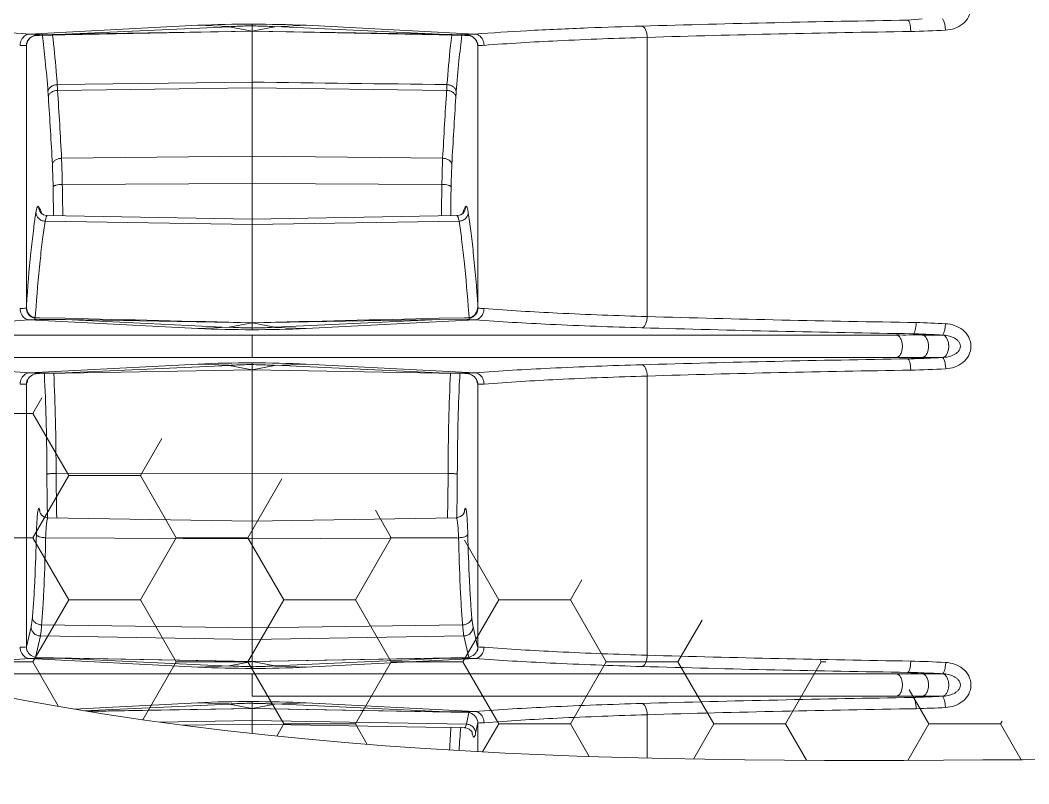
# Model space of a CAD drawing. Header units: millimetres. Extents: x 0 to 1040, y 0 to 735.
# Drawn here: x 499.9 to 553.5, y 531.6 to 572.2 of the extents above; entities that cross this region are included whole.
import ezdxf

# ---------------------------------------------------------------- set-up
doc = ezdxf.new("R2010")
doc.units = ezdxf.units.MM
doc.header["$LTSCALE"] = 0.1
doc.layers.get('0').update_dxf_attribs({"lineweight": 13})
doc.layers.add('标注', color=251, linetype='Continuous', lineweight=9)

msp = doc.modelspace()

# ---------------------------------------------------------------- hatches: boundary and pattern name
at = {"layer": '标注'}
h = msp.add_hatch(dxfattribs=at)
h.set_pattern_fill('HONEY', color=256, scale=1.2)
h.set_pattern_definition([(0, (-1537.8084, -3084.81), (5.715, 3.2995568), [3.81, -7.62]), (120, (-1537.8084, -3084.81), (-5.715, 3.2995568), [3.81, -7.62]), (60, (-1537.8084, -3084.81), (1e-08, 6.5991136), [-7.62, 3.81])])
edge = h.paths.add_edge_path()
edge.add_line((354.7, 601.38), (354.7, 490.38))
edge.add_line((354.7, 595.88), (430.786, 595.88))
edge.add_spline(control_points=[(430.786, 595.88), (433.944, 585.125), (444.324, 554.839), (521.101, 521.249), (607.369, 545.404), (655.197, 506.594), (668.198, 495.851)], knot_values=[6.298753, 6.298753, 6.298753, 6.298753, 38.874051, 100.765624, 231.297321, 280.254882, 280.254882, 280.254882, 280.254882], degree=3, periodic=0)
edge.add_line((354.7, 495.88), (668.163, 495.88))

# ---------------------------------------------------------------- linework, layer by layer
at = {"lineweight": 9}
for p, q in [((547.815, 572.281), (547.046, 572.211)), ((509.323, 571.938), (500.354, 571.474)), ((502.255, 571.465), (510.988, 571.862)), ((502.255, 571.46), (512.2, 571.63)), ((502.256, 571.428), (512.2, 571.63)), ((509.323, 571.938), (510.988, 571.875)), ((512.2, 571.63), (510.988, 571.862)), ((512.2, 571.909), (512.2, 572)), ((512.2, 555.856), (512.2, 571.905)), ((512.2, 571.63), (513.412, 571.862)), ((512.2, 571.63), (522.144, 571.46)), ((512.2, 571.63), (522.144, 571.428)), ((515.077, 571.938), (513.412, 571.862)), ((522.145, 571.465), (513.412, 571.875)), ((515.077, 571.938), (524.046, 571.474)), ((500.531, 571.465), (500.353, 571.474)), ((500.709, 571.457), (500.531, 571.465)), ((500.706, 571.396), (500.902, 571.4)), ((500.9, 571.448), (500.709, 571.457)), ((502.255, 571.465), (500.901, 571.448)), ((500.902, 571.4), (502.256, 571.428)), ((522.144, 571.46), (523.499, 571.456)), ((522.144, 571.428), (523.498, 571.4)), ((523.498, 571.4), (523.694, 571.396)), ((523.683, 571.457), (523.499, 571.448)), ((533.2, 556.46), (533.2, 571.3)), ((500.199, 570.859), (500.199, 556.902)), ((500.2, 570.785), (500.204, 570.856)), ((524.197, 570.856), (524.2, 570.785)), ((524.2, 556.902), (524.2, 570.859)), ((501.841, 568.787), (512.2, 568.92)), ((501.858, 568.482), (512.2, 568.617)), ((522.541, 568.482), (512.2, 568.616)), ((502.071, 564.87), (512.2, 564.982)), ((522.328, 564.87), (512.2, 564.982)), ((502.111, 563.485), (512.2, 563.533)), ((522.289, 563.485), (512.2, 563.533)), ((500.924, 562.035), (500.918, 562.046)), ((500.989, 561.955), (500.924, 562.035)), ((501.113, 561.869), (500.989, 561.955)), ((500.999, 561.954), (501.001, 561.95)), ((523.413, 561.957), (523.293, 561.872)), ((523.399, 561.95), (523.4, 561.954)), ((523.476, 562.036), (523.413, 561.957)), ((523.434, 561.972), (523.442, 561.989)), ((523.482, 562.046), (523.476, 562.036)), ((501.277, 561.824), (501.113, 561.869)), ((501.201, 561.529), (512.2, 561.351)), ((501.31, 561.823), (501.277, 561.824)), ((512.2, 561.632), (501.31, 561.823)), ((512.2, 561.632), (523.089, 561.823)), ((523.199, 561.529), (512.2, 561.351)), ((523.132, 561.825), (523.089, 561.823)), ((523.293, 561.872), (523.132, 561.825)), ((500.67, 556.406), (500.687, 556.646)), ((523.713, 556.645), (523.73, 556.406)), ((500.354, 556.287), (509.323, 555.822)), ((500.903, 556.4), (500.67, 556.406)), ((502.256, 556.3), (500.901, 556.304)), ((502.257, 556.368), (500.903, 556.4)), ((502.255, 556.296), (510.988, 555.886)), ((512.2, 556.13), (502.256, 556.3)), ((512.2, 556.13), (510.988, 555.899)), ((522.144, 556.3), (512.2, 556.13)), ((512.2, 556.13), (513.412, 555.899)), ((522.144, 556.296), (513.412, 555.899)), ((524.046, 556.287), (515.077, 555.822)), ((523.497, 556.4), (522.142, 556.368)), ((522.144, 556.296), (523.499, 556.313)), ((523.73, 556.406), (523.497, 556.4)), ((512.2, 555.479), (477.959, 555.479)), ((509.323, 555.822), (510.988, 555.899)), ((512.2, 555.76), (512.2, 555.852)), ((546.441, 555.479), (512.2, 555.479)), ((515.077, 555.822), (513.412, 555.886)), ((547.334, 555.545), (547.815, 555.48)), ((547.815, 555.479), (548.892, 555.479)), ((477.959, 554.281), (512.2, 554.281)), ((509.323, 553.938), (500.354, 553.474)), ((502.256, 553.465), (510.988, 553.862)), ((509.323, 553.938), (510.988, 553.875)), ((512.2, 553.63), (510.988, 553.862)), ((512.2, 554.281), (546.441, 554.281)), ((512.2, 553.909), (512.2, 554)), ((512.2, 553.905), (512.2, 537.856)), ((512.2, 553.63), (513.412, 553.862)), ((515.077, 553.938), (513.412, 553.862)), ((522.144, 553.465), (513.412, 553.875)), ((515.077, 553.938), (524.046, 553.474)), ((547.815, 554.281), (547.046, 554.211)), ((547.815, 554.281), (548.892, 554.281)), ((500.811, 553.431), (500.689, 553.429)), ((500.9, 553.448), (500.703, 553.457)), ((500.901, 553.432), (500.811, 553.431)), ((502.255, 553.465), (500.901, 553.448)), ((502.256, 553.456), (500.901, 553.432)), ((502.256, 553.46), (512.2, 553.63)), ((512.2, 553.63), (502.256, 553.456)), ((512.2, 553.63), (522.144, 553.46)), ((522.144, 553.456), (512.2, 553.63)), ((522.144, 553.46), (523.499, 553.456)), ((523.499, 553.432), (522.144, 553.456)), ((523.683, 553.457), (523.499, 553.448)), ((523.588, 553.431), (523.499, 553.432)), ((523.711, 553.429), (523.588, 553.431)), ((500.2, 538.85), (500.2, 552.93)), ((524.2, 552.93), (524.2, 538.85)), ((533.2, 553.3), (533.2, 538.461)), ((501.783, 548.119), (512.2, 548.132)), ((522.617, 548.119), (512.2, 548.132)), ((500.917, 546.063), (500.911, 546.079)), ((500.95, 545.995), (500.917, 546.063)), ((501.025, 545.903), (500.95, 545.995)), ((501.137, 545.823), (501.025, 545.903)), ((501.292, 545.774), (501.137, 545.823)), ((523.285, 545.835), (523.117, 545.775)), ((523.402, 545.931), (523.285, 545.835)), ((523.464, 546.022), (523.402, 545.931)), ((523.486, 546.072), (523.464, 546.022)), ((523.485, 546.063), (523.488, 546.078)), ((523.488, 546.078), (523.486, 546.072)), ((501.353, 545.769), (501.292, 545.774)), ((512.2, 545.579), (501.353, 545.769)), ((512.2, 545.579), (523.046, 545.769)), ((523.117, 545.775), (523.046, 545.769)), ((501.225, 544.706), (512.2, 544.641)), ((523.175, 544.706), (512.2, 544.641)), ((500.453, 539.965), (500.211, 538.899)), ((501.011, 540.071), (512.2, 539.914)), ((523.389, 540.071), (512.2, 539.914)), ((524.189, 538.899), (523.946, 539.965)), ((500.683, 538.339), (500.944, 539.484)), ((500.944, 539.484), (512.2, 539.295)), ((523.456, 539.484), (512.2, 539.295)), ((523.456, 539.484), (523.717, 538.339)), ((512.2, 538.13), (500.683, 538.339)), ((502.256, 538.3), (500.901, 538.304)), ((523.717, 538.339), (512.2, 538.13)), ((522.144, 538.296), (523.499, 538.313)), ((509.323, 537.822), (500.354, 538.287)), ((502.255, 538.296), (510.988, 537.886)), ((512.2, 538.13), (502.256, 538.3)), ((509.323, 537.822), (510.988, 537.899)), ((512.2, 538.13), (510.988, 537.899)), ((522.144, 538.3), (512.2, 538.13)), ((512.2, 538.13), (513.412, 537.899)), ((512.2, 537.852), (512.2, 537.76)), ((522.144, 538.296), (513.412, 537.899)), ((515.077, 537.822), (513.412, 537.886)), ((515.077, 537.822), (524.046, 538.287)), ((512.2, 537.479), (493.302, 537.479)), ((546.441, 537.479), (512.2, 537.479)), ((547.046, 537.55), (547.815, 537.48)), ((547.815, 537.479), (548.892, 537.479)), ((512.2, 536.281), (546.441, 536.281)), ((547.334, 536.215), (547.815, 536.281)), ((547.815, 536.281), (548.892, 536.281)), ((502.727, 535.597), (509.323, 535.938)), ((503.253, 535.51), (510.988, 535.862)), ((503.435, 535.48), (512.2, 535.63)), ((503.492, 535.471), (512.2, 535.63)), ((509.323, 535.938), (510.988, 535.875)), ((512.2, 535.63), (510.988, 535.862)), ((512.2, 536), (512.2, 535.909)), ((512.2, 535.905), (512.2, 534.298)), ((512.2, 535.63), (513.412, 535.862)), ((512.2, 535.63), (522.144, 535.46)), ((512.2, 535.63), (523.717, 535.42)), ((515.077, 535.938), (513.412, 535.862)), ((522.144, 535.465), (513.412, 535.875)), ((524.046, 535.474), (515.077, 535.938)), ((522.144, 535.46), (523.499, 535.456)), ((523.717, 535.42), (523.587, 534.796)), ((533.2, 535.3), (533.2, 532.993)), ((507.292, 534.904), (512.2, 534.985)), ((512.2, 534.806), (508.5, 534.742)), ((523.587, 534.796), (512.2, 534.985)), ((512.2, 534.806), (523.497, 534.609)), ((523.497, 534.609), (523.567, 534.603)), ((523.567, 534.603), (523.744, 534.535)), ((524.077, 534.318), (524.191, 534.861)), ((524.195, 534.882), (524.2, 534.907)), ((524.2, 534.907), (524.2, 533.335)), ((523.744, 534.535), (523.857, 534.434)), ((523.857, 534.434), (523.899, 534.367)), ((523.899, 534.367), (523.905, 534.353))]:
    msp.add_line(p, q, dxfattribs=at)
for centre, radius, start, end in [((563.385, -485.574), 1057.912, 90.884932, 91.650224), ((512.162, 506.542), 65.458, 89.96714, 92.4864), ((511.812, 486.659), 85.342, 87.80706, 89.7393), ((541.583, 274.76), 297.265, 91.67014, 92.2232), ((562.474, -427.047), 998.775, 90.876127, 91.679572), ((500.894, 570.787), 0.694, 160.1007, 170.7642), ((500.792, 570.843), 0.577, 137.8147, 140.9217), ((500.867, 570.713), 0.727, 115.7249, 124.5753), ((500.887, 570.672), 0.772, 110.9951, 115.7647), ((500.9, 570.638), 0.808, 104.2756, 110.9782), ((500.911, 570.591), 0.857, 90.6866, 104.2241), ((523.488, 570.595), 0.853, 75.6784, 89.281), ((529.436, 452.487), 119.109, 92.5934, 92.7683), ((523.498, 570.634), 0.812, 68.9729, 75.6388), ((523.509, 570.664), 0.781, 65.4167, 68.954), ((523.625, 570.86), 0.553, 43.6283, 48.321), ((523.58, 570.777), 0.646, 46.115, 50.1429), ((523.546, 570.802), 0.652, 20.7856, 30.5539), ((523.659, 570.841), 0.544, 25.3145, 33.1164), ((523.512, 570.789), 0.688, 11.5693, 20.7943), ((494.29, 450.533), 120.47, 87.18839, 87.34483), ((500.908, 570.785), 0.708, 170.7354, 174.2624), ((523.498, 570.786), 0.702, 9.7417, 11.592), ((523.493, 570.785), 0.707, 5.7234, 9.7392), ((523.722, 570.858), 0.478, 0.0593, 8.4155), ((530.106, 450.609), 120.395, 92.65512, 92.81174), ((476.328, 566.465), 25.096, 3.7895, 4.4292), ((251.172, 551.845), 251.237, 2.97169, 3.79687), ((794.054, 550.662), 272.097, 176.24499, 177.00691), ((549.131, 566.389), 26.158, 175.5837, 176.1974), ((247.977, 551.305), 253.95, 2.99062, 3.79738), ((790.166, 550.49), 267.717, 176.22336, 176.98864), ((237.349, 558.579), 264.315, 0.70383, 1.03444), ((214.863, 558.434), 287.292, 0.67291, 1.00743), ((800.705, 558.547), 278.46, 178.98386, 179.32898), ((789.379, 558.544), 266.644, 178.96699, 179.29472), ((498.282, 561.197), 2.821, 15.5632, 15.8533), ((526.118, 561.197), 2.821, 164.1467, 164.4362), ((494.346, 676.083), 119.325, 272.65363, 272.81194), ((501.083, 557.053), 0.884, 179.9637, 189.7076), ((529.983, 674.6), 117.84, 267.18697, 267.34737), ((494.963, 675.235), 119.07, 272.59473, 272.85818), ((529.306, 672.488), 116.32, 267.13862, 267.40839), ((523.721, 556.775), 0.37, 271.3903, 283.7847), ((564.115, 1625.252), 1069.239, 268.343182, 269.109618), ((512.591, 641.231), 85.471, 267.80853, 269.73784), ((512.235, 621.33), 65.569, 269.96942, 272.48441), ((562.891, 1587.608), 1032.181, 268.33636, 269.136396), ((546.901, 1142.792), 587.312, 269.955102, 270.089163), ((512.162, 488.542), 65.458, 89.96714, 92.4864), ((511.812, 468.659), 85.342, 87.80706, 89.7393), ((563.385, -503.574), 1057.912, 90.884932, 91.650224), ((546.901, -32.813), 587.094, 89.910812, 90.044924), ((495.021, 435.703), 117.891, 87.23725, 87.40752), ((500.9, 552.638), 0.808, 104.2365, 110.9779), ((500.908, 552.607), 0.84, 99.3819, 104.25), ((500.911, 552.585), 0.863, 90.7091, 99.3726), ((433.132, 549.745), 68.121, 2.79689, 3.11967), ((592.695, 549.672), 69.55, 176.88379, 177.19618), ((523.488, 552.591), 0.857, 80.6001, 89.268), ((523.491, 552.607), 0.84, 75.6685, 80.5955), ((529.436, 434.485), 119.11, 92.5934, 92.76829), ((523.498, 552.634), 0.812, 68.9733, 75.6803), ((562.474, -445.047), 998.776, 90.876125, 91.679572), ((494.293, 432.587), 120.417, 87.18836, 87.34487), ((530.106, 432.601), 120.403, 92.65512, 92.81174), ((649.971, 548.71), 148.68, 180.24066, 181.13761), ((635.144, 548.702), 133.362, 180.25041, 181.26886), ((386.053, 548.745), 136.565, 358.74309, 359.73765), ((370.141, 548.761), 152.968, 358.87498, 359.7468), ((494.292, 659.19), 120.433, 272.65514, 272.81163), ((530.106, 659.16), 120.403, 267.18826, 267.34488), ((495.045, 655.523), 117.356, 272.59273, 272.86003), ((529.26, 653.524), 115.355, 267.13757, 267.40959), ((563.413, 1578.92), 1040.898, 268.336685, 269.107617), ((512.588, 623.101), 85.342, 267.80706, 269.7393), ((512.237, 603.219), 65.458, 269.96729, 272.48655), ((562.436, 1552.458), 1015.025, 268.333608, 269.131235), ((546.902, 1124.534), 587.054, 269.955072, 270.089193), ((564.119, -551.506), 1087.852, 90.884076, 91.643168), ((546.901, -51.058), 587.339, 89.91084, 90.044895), ((512.165, 470.431), 65.569, 89.96927, 92.48426), ((511.809, 450.529), 85.471, 87.80853, 89.73784), ((529.437, 416.528), 119.068, 92.59473, 92.85826), ((562.911, -479.36), 1015.095, 90.869942, 91.677258), ((530.052, 415.711), 119.291, 92.6536, 92.81205), ((526.856, 534.92), 3.019, 189.8479, 190.2545)]:
    msp.add_arc(centre, radius, start, end, dxfattribs=at)
for points, knots in [([(549.064, 574.078), (549.227, 574.07), (549.553, 574.008), (549.995, 573.769), (550.326, 573.381), (550.454, 572.877), (550.323, 572.375), (549.99, 571.988), (549.548, 571.751), (549.221, 571.689), (549.058, 571.682)], [0, 0, 0, 0, 0.12371, 0.248163, 0.373685, 0.500025, 0.626357, 0.751863, 0.876299, 1, 1, 1, 1]), ([(547.046, 572.211), (547.072, 572.206), (547.123, 572.138), (547.168, 572.009), (547.199, 571.822), (547.208, 571.684), (547.209, 571.612)], [0, 0, 0, 0, 0.124548, 0.349701, 0.663465, 1, 1, 1, 1]), ([(549.053, 571.682), (549.05, 571.755), (549.037, 571.894), (549.003, 572.083), (548.959, 572.209), (548.91, 572.278), (548.886, 572.281)], [0, 0, 0, 0, 0.342779, 0.660648, 0.883625, 1, 1, 1, 1]), ([(494.348, 571.801), (495.431, 571.759), (497.434, 571.668), (499.435, 571.543), (500.354, 571.474)], [0, 0, 0, 0, 0.540268, 1, 1, 1, 1]), ([(512.2, 571.909), (512.067, 571.908), (511.663, 571.903), (511.258, 571.884), (510.988, 571.862)], [0, 0, 0, 0, 0.328627, 1, 1, 1, 1]), ([(512.2, 571.905), (512.333, 571.903), (512.737, 571.898), (513.141, 571.881), (513.412, 571.862)], [0, 0, 0, 0, 0.3287, 1, 1, 1, 1]), ([(530.051, 571.801), (528.969, 571.759), (526.966, 571.668), (524.965, 571.543), (524.046, 571.474)], [0, 0, 0, 0, 0.540266, 1, 1, 1, 1]), ([(533.2, 571.3), (533.198, 571.372), (533.182, 571.513), (533.127, 571.703), (533.04, 571.841), (532.957, 571.895), (532.919, 571.899)], [0, 0, 0, 0, 0.310116, 0.605935, 0.837089, 1, 1, 1, 1]), ([(499.941, 571.169), (499.951, 571.191), (499.997, 571.273), (500.061, 571.346), (500.117, 571.387)], [0, 0, 0, 0, 0.260462, 1, 1, 1, 1]), ([(500.117, 571.387), (500.135, 571.4), (500.206, 571.445), (500.291, 571.471), (500.354, 571.474)], [0, 0, 0, 0, 0.260831, 1, 1, 1, 1]), ([(501.044, 571.427), (501.106, 570.972), (501.219, 569.965), (501.306, 568.956), (501.349, 568.403)], [0, 0, 0, 0, 0.452433, 1, 1, 1, 1]), ([(501.843, 568.787), (501.824, 569.031), (501.752, 569.911), (501.666, 570.79), (501.59, 571.423)], [0, 0, 0, 0, 0.277737, 1, 1, 1, 1]), ([(522.81, 571.423), (522.786, 571.229), (522.687, 570.352), (522.61, 569.472), (522.557, 568.787)], [0, 0, 0, 0, 0.22163, 1, 1, 1, 1]), ([(523.051, 568.403), (523.094, 568.956), (523.181, 569.965), (523.294, 570.972), (523.355, 571.427)], [0, 0, 0, 0, 0.547566, 1, 1, 1, 1]), ([(524.283, 571.387), (524.265, 571.4), (524.193, 571.445), (524.108, 571.471), (524.046, 571.474)], [0, 0, 0, 0, 0.260848, 1, 1, 1, 1]), ([(524.459, 571.169), (524.448, 571.191), (524.403, 571.273), (524.339, 571.346), (524.283, 571.387)], [0, 0, 0, 0, 0.260472, 1, 1, 1, 1]), ([(524.529, 570.874), (525.829, 570.976), (528.719, 571.144), (531.611, 571.252), (533.2, 571.3)], [0, 0, 0, 0, 0.450759, 1, 1, 1, 1]), ([(501.843, 568.787), (501.78, 568.784), (501.658, 568.762), (501.498, 568.679), (501.385, 568.556), (501.351, 568.453), (501.349, 568.403)], [0, 0, 0, 0, 0.276877, 0.540341, 0.780675, 1, 1, 1, 1]), ([(501.858, 568.482), (501.796, 568.479), (501.676, 568.458), (501.519, 568.381), (501.406, 568.267), (501.372, 568.17), (501.369, 568.124)], [0, 0, 0, 0, 0.283621, 0.550241, 0.788194, 1, 1, 1, 1]), ([(501.858, 568.482), (501.857, 568.508), (501.852, 568.61), (501.844, 568.711), (501.841, 568.787)], [0, 0, 0, 0, 0.257846, 1, 1, 1, 1]), ([(522.541, 568.482), (522.543, 568.508), (522.548, 568.61), (522.556, 568.711), (522.559, 568.787)], [0, 0, 0, 0, 0.257846, 1, 1, 1, 1]), ([(522.542, 568.482), (522.604, 568.479), (522.724, 568.457), (522.881, 568.38), (522.994, 568.267), (523.028, 568.17), (523.031, 568.124)], [0, 0, 0, 0, 0.283601, 0.55021, 0.788168, 1, 1, 1, 1]), ([(523.051, 568.403), (523.048, 568.453), (523.015, 568.556), (522.901, 568.679), (522.742, 568.762), (522.62, 568.784), (522.557, 568.787)], [0, 0, 0, 0, 0.219333, 0.459691, 0.723167, 1, 1, 1, 1]), ([(502.072, 564.87), (502.01, 564.867), (501.891, 564.849), (501.735, 564.782), (501.621, 564.684), (501.584, 564.595), (501.581, 564.554)], [0, 0, 0, 0, 0.295227, 0.567798, 0.801923, 1, 1, 1, 1]), ([(502.111, 563.485), (502.109, 563.609), (502.1, 564.071), (502.086, 564.533), (502.071, 564.87)], [0, 0, 0, 0, 0.268703, 1, 1, 1, 1]), ([(522.289, 563.485), (522.291, 563.609), (522.299, 564.071), (522.313, 564.533), (522.328, 564.87)], [0, 0, 0, 0, 0.268703, 1, 1, 1, 1]), ([(522.328, 564.87), (522.39, 564.867), (522.509, 564.849), (522.665, 564.782), (522.779, 564.684), (522.816, 564.595), (522.819, 564.554)], [0, 0, 0, 0, 0.295225, 0.567774, 0.801888, 1, 1, 1, 1]), ([(501.581, 564.554), (501.585, 564.462), (501.604, 564.061), (501.615, 563.66), (501.621, 563.351)], [0, 0, 0, 0, 0.228645, 1, 1, 1, 1]), ([(522.779, 563.351), (522.781, 563.458), (522.789, 563.86), (522.804, 564.261), (522.819, 564.554)], [0, 0, 0, 0, 0.26869, 1, 1, 1, 1]), ([(502.111, 563.485), (502.05, 563.484), (501.937, 563.476), (501.804, 563.453), (501.717, 563.425), (501.669, 563.403), (501.636, 563.38), (501.623, 563.36), (501.621, 563.351)], [0, 0, 0, 0, 0.346899, 0.648431, 0.770684, 0.869876, 0.945096, 1, 1, 1, 1]), ([(522.779, 563.351), (522.777, 563.36), (522.763, 563.38), (522.73, 563.403), (522.683, 563.425), (522.596, 563.453), (522.462, 563.476), (522.349, 563.484), (522.289, 563.485)], [0, 0, 0, 0, 0.054884, 0.130105, 0.229315, 0.351592, 0.653153, 1, 1, 1, 1]), ([(500.71, 561.992), (500.659, 561.669), (500.561, 560.961), (500.376, 559.316), (500.267, 557.992), (500.2, 557.053)], [0, 0, 0, 0, 0.197674, 0.431338, 1, 1, 1, 1]), ([(500.71, 561.992), (500.72, 562.051), (500.734, 562.133), (500.76, 562.229), (500.777, 562.276), (500.794, 562.307), (500.812, 562.323), (500.826, 562.322), (500.84, 562.314), (500.848, 562.303), (500.853, 562.295)], [0, 0, 0, 0, 0.450419, 0.615538, 0.740326, 0.826461, 0.880647, 0.903231, 0.928694, 1, 1, 1, 1]), ([(501.201, 561.529), (501.137, 561.531), (501.011, 561.558), (500.851, 561.661), (500.741, 561.812), (500.712, 561.933), (500.71, 561.992)], [0, 0, 0, 0, 0.257576, 0.511757, 0.75914, 1, 1, 1, 1]), ([(500.853, 562.295), (500.866, 562.28), (500.893, 562.241), (500.946, 562.133), (500.976, 562.038), (500.996, 561.968)], [0, 0, 0, 0, 0.170656, 0.392311, 1, 1, 1, 1]), ([(523.689, 561.992), (523.688, 561.933), (523.659, 561.812), (523.549, 561.661), (523.388, 561.558), (523.262, 561.531), (523.199, 561.529)], [0, 0, 0, 0, 0.24086, 0.488243, 0.742424, 1, 1, 1, 1]), ([(523.404, 561.968), (523.424, 562.038), (523.454, 562.133), (523.507, 562.241), (523.533, 562.28), (523.547, 562.295)], [0, 0, 0, 0, 0.607689, 0.829344, 1, 1, 1, 1]), ([(523.547, 562.295), (523.552, 562.303), (523.56, 562.314), (523.574, 562.322), (523.588, 562.323), (523.606, 562.307), (523.622, 562.276), (523.64, 562.229), (523.665, 562.133), (523.68, 562.051), (523.689, 561.992)], [0, 0, 0, 0, 0.071307, 0.096771, 0.119355, 0.17354, 0.259673, 0.384461, 0.54958, 1, 1, 1, 1]), ([(524.2, 557.053), (524.133, 557.992), (524.024, 559.316), (523.839, 560.961), (523.741, 561.669), (523.689, 561.992)], [0, 0, 0, 0, 0.568662, 0.802326, 1, 1, 1, 1]), ([(500.687, 556.646), (500.755, 557.574), (500.864, 558.884), (501.05, 560.51), (501.149, 561.209), (501.201, 561.529)], [0, 0, 0, 0, 0.56882, 0.802507, 1, 1, 1, 1]), ([(501.201, 561.529), (501.208, 561.571), (501.224, 561.646), (501.246, 561.73), (501.267, 561.779), (501.282, 561.806), (501.299, 561.823), (501.31, 561.823)], [0, 0, 0, 0, 0.405571, 0.703928, 0.813114, 0.896774, 1, 1, 1, 1]), ([(523.089, 561.823), (523.101, 561.823), (523.118, 561.806), (523.133, 561.779), (523.153, 561.73), (523.176, 561.646), (523.191, 561.571), (523.199, 561.529)], [0, 0, 0, 0, 0.10324, 0.186906, 0.296094, 0.594447, 1, 1, 1, 1]), ([(523.199, 561.529), (523.251, 561.209), (523.35, 560.51), (523.536, 558.884), (523.645, 557.574), (523.713, 556.645)], [0, 0, 0, 0, 0.19749, 0.431177, 1, 1, 1, 1]), ([(499.939, 556.591), (499.949, 556.569), (499.994, 556.487), (500.058, 556.415), (500.113, 556.374)], [0, 0, 0, 0, 0.260368, 1, 1, 1, 1]), ([(500.199, 556.902), (500.199, 556.842), (500.222, 556.722), (500.344, 556.515), (500.5, 556.41), (500.61, 556.368)], [0, 0, 0, 0, 0.250917, 0.502026, 1, 1, 1, 1]), ([(500.67, 556.406), (500.609, 556.407), (500.488, 556.442), (500.348, 556.566), (500.256, 556.726), (500.222, 556.844), (500.212, 556.904)], [0, 0, 0, 0, 0.248988, 0.498837, 0.749288, 1, 1, 1, 1]), ([(523.781, 556.365), (523.86, 556.395), (524.011, 556.479), (524.119, 556.616), (524.154, 556.693)], [0, 0, 0, 0, 0.500413, 1, 1, 1, 1]), ([(524.099, 556.652), (524.067, 556.597), (523.987, 556.495), (523.871, 556.431), (523.809, 556.416)], [0, 0, 0, 0, 0.500948, 1, 1, 1, 1]), ([(524.2, 557.053), (524.2, 556.949), (524.176, 556.808), (524.116, 556.682), (524.099, 556.652)], [0, 0, 0, 0, 0.749069, 1, 1, 1, 1]), ([(524.461, 556.592), (524.451, 556.57), (524.406, 556.487), (524.342, 556.415), (524.286, 556.374)], [0, 0, 0, 0, 0.260348, 1, 1, 1, 1]), ([(533.2, 556.461), (531.611, 556.508), (528.719, 556.617), (525.83, 556.785), (524.53, 556.886)], [0, 0, 0, 0, 0.549224, 1, 1, 1, 1]), ([(500.354, 556.287), (499.023, 556.186), (496.064, 556.017), (493.103, 555.909), (491.476, 555.862)], [0, 0, 0, 0, 0.450471, 1, 1, 1, 1]), ([(500.113, 556.374), (500.131, 556.36), (500.204, 556.314), (500.29, 556.289), (500.354, 556.287)], [0, 0, 0, 0, 0.258602, 1, 1, 1, 1]), ([(524.286, 556.374), (524.269, 556.361), (524.196, 556.315), (524.11, 556.289), (524.046, 556.287)], [0, 0, 0, 0, 0.25859, 1, 1, 1, 1]), ([(524.046, 556.287), (525.377, 556.186), (528.335, 556.017), (531.296, 555.909), (532.924, 555.862)], [0, 0, 0, 0, 0.45047, 1, 1, 1, 1]), ([(533.2, 556.461), (533.198, 556.389), (533.182, 556.248), (533.127, 556.058), (533.041, 555.92), (532.957, 555.866), (532.919, 555.862)], [0, 0, 0, 0, 0.309413, 0.605075, 0.836629, 1, 1, 1, 1]), ([(547.499, 556.142), (547.497, 556.004), (547.478, 555.813), (547.414, 555.615), (547.362, 555.549), (547.335, 555.544)], [0, 0, 0, 0, 0.651232, 0.872392, 1, 1, 1, 1]), ([(549.053, 556.078), (549.05, 556.006), (549.037, 555.866), (549.003, 555.678), (548.96, 555.552), (548.911, 555.483), (548.886, 555.479)], [0, 0, 0, 0, 0.342227, 0.659805, 0.883092, 1, 1, 1, 1]), ([(549.064, 556.078), (549.226, 556.071), (549.553, 556.007), (549.994, 555.77), (550.325, 555.382), (550.454, 554.88), (550.325, 554.378), (549.994, 553.991), (549.553, 553.752), (549.227, 553.691), (549.064, 553.682)], [0, 0, 0, 0, 0.12371, 0.24815, 0.373665, 0.500002, 0.626338, 0.751852, 0.8763, 1, 1, 1, 1]), ([(512.2, 555.856), (512.067, 555.857), (511.663, 555.863), (511.259, 555.88), (510.988, 555.899)], [0, 0, 0, 0, 0.328693, 1, 1, 1, 1]), ([(512.2, 554.281), (512.198, 554.299), (512.202, 554.362), (512.199, 554.487), (512.2, 554.668), (512.2, 554.879), (512.2, 555.091), (512.199, 555.273), (512.202, 555.398), (512.197, 555.461), (512.2, 555.479)], [0, 0, 0, 0, 0.045625, 0.155634, 0.314273, 0.499168, 0.684378, 0.843548, 0.954042, 1, 1, 1, 1]), ([(512.2, 555.852), (512.333, 555.853), (512.737, 555.857), (513.141, 555.876), (513.412, 555.899)], [0, 0, 0, 0, 0.328634, 1, 1, 1, 1]), ([(546.441, 555.479), (546.485, 555.475), (546.582, 555.429), (546.686, 555.286), (546.751, 555.094), (546.772, 554.88), (546.751, 554.666), (546.686, 554.475), (546.582, 554.332), (546.485, 554.285), (546.441, 554.281)], [0, 0, 0, 0, 0.089757, 0.208729, 0.352828, 0.5, 0.647172, 0.791271, 0.910243, 1, 1, 1, 1]), ([(547.334, 555.543), (547.463, 555.539), (547.983, 555.521), (548.502, 555.496), (548.892, 555.479)], [0, 0, 0, 0, 0.248044, 1, 1, 1, 1]), ([(547.815, 555.479), (547.86, 555.475), (547.961, 555.43), (548.069, 555.287), (548.136, 555.095), (548.159, 554.88), (548.136, 554.666), (548.069, 554.474), (547.961, 554.331), (547.86, 554.285), (547.815, 554.281)], [0, 0, 0, 0, 0.091598, 0.211061, 0.354283, 0.5, 0.645717, 0.788939, 0.908402, 1, 1, 1, 1]), ([(548.892, 555.479), (548.995, 555.476), (549.199, 555.45), (549.445, 555.369), (549.622, 555.266), (549.741, 555.165), (549.829, 555.035), (549.879, 554.83), (549.778, 554.626), (549.623, 554.495), (549.445, 554.391), (549.199, 554.31), (548.995, 554.285), (548.892, 554.281)], [0, 0, 0, 0, 0.125145, 0.250104, 0.312645, 0.375344, 0.438167, 0.501004, 0.6247, 0.687339, 0.749857, 0.874787, 1, 1, 1, 1]), ([(548.892, 555.479), (548.937, 555.475), (549.035, 555.432), (549.143, 555.296), (549.213, 555.105), (549.24, 554.88), (549.213, 554.656), (549.143, 554.465), (549.035, 554.329), (548.937, 554.286), (548.892, 554.281)], [0, 0, 0, 0, 0.092303, 0.204241, 0.342387, 0.500221, 0.657796, 0.795813, 0.907683, 1, 1, 1, 1]), ([(491.481, 553.899), (493.108, 553.851), (496.067, 553.743), (499.024, 553.575), (500.354, 553.474)], [0, 0, 0, 0, 0.549529, 1, 1, 1, 1]), ([(512.2, 553.909), (512.067, 553.908), (511.663, 553.903), (511.258, 553.884), (510.988, 553.862)], [0, 0, 0, 0, 0.328627, 1, 1, 1, 1]), ([(512.2, 553.905), (512.333, 553.903), (512.737, 553.898), (513.141, 553.881), (513.412, 553.862)], [0, 0, 0, 0, 0.3287, 1, 1, 1, 1]), ([(532.919, 553.899), (531.292, 553.851), (528.333, 553.743), (525.376, 553.575), (524.046, 553.474)], [0, 0, 0, 0, 0.54953, 1, 1, 1, 1]), ([(533.2, 553.3), (533.198, 553.372), (533.182, 553.513), (533.127, 553.703), (533.04, 553.841), (532.957, 553.895), (532.919, 553.899)], [0, 0, 0, 0, 0.310116, 0.605935, 0.837089, 1, 1, 1, 1]), ([(548.892, 554.281), (548.738, 554.274), (548.123, 554.247), (547.507, 554.221), (547.046, 554.212)], [0, 0, 0, 0, 0.251222, 1, 1, 1, 1]), ([(547.046, 554.211), (547.072, 554.206), (547.123, 554.138), (547.168, 554.009), (547.199, 553.822), (547.208, 553.684), (547.209, 553.612)], [0, 0, 0, 0, 0.124548, 0.349701, 0.663465, 1, 1, 1, 1]), ([(548.898, 554.282), (548.908, 554.28), (548.931, 554.265), (548.973, 554.206), (549.018, 554.081), (549.052, 553.896), (549.066, 553.756), (549.07, 553.683)], [0, 0, 0, 0, 0.047761, 0.119112, 0.342015, 0.658765, 1, 1, 1, 1]), ([(499.941, 553.169), (499.951, 553.191), (499.997, 553.273), (500.061, 553.346), (500.117, 553.387)], [0, 0, 0, 0, 0.260462, 1, 1, 1, 1]), ([(500.117, 553.387), (500.135, 553.4), (500.206, 553.445), (500.291, 553.471), (500.354, 553.474)], [0, 0, 0, 0, 0.260831, 1, 1, 1, 1]), ([(500.199, 552.859), (500.199, 552.918), (500.222, 553.038), (500.344, 553.245), (500.5, 553.35), (500.611, 553.393)], [0, 0, 0, 0, 0.250839, 0.501903, 1, 1, 1, 1]), ([(501.783, 548.119), (501.779, 549.059), (501.756, 550.837), (501.698, 552.614), (501.658, 553.452)], [0, 0, 0, 0, 0.528245, 1, 1, 1, 1]), ([(522.617, 548.119), (522.621, 549.059), (522.644, 550.837), (522.702, 552.614), (522.741, 553.452)], [0, 0, 0, 0, 0.528246, 1, 1, 1, 1]), ([(524.2, 552.859), (524.2, 552.976), (524.106, 553.215), (523.899, 553.35), (523.789, 553.392)], [0, 0, 0, 0, 0.498412, 1, 1, 1, 1]), ([(524.283, 553.387), (524.265, 553.4), (524.193, 553.445), (524.108, 553.471), (524.046, 553.474)], [0, 0, 0, 0, 0.260848, 1, 1, 1, 1]), ([(524.459, 553.169), (524.448, 553.191), (524.403, 553.273), (524.339, 553.346), (524.283, 553.387)], [0, 0, 0, 0, 0.260472, 1, 1, 1, 1]), ([(500.267, 553.09), (500.264, 553.068), (500.257, 553.03), (500.245, 552.98), (500.234, 552.946), (500.224, 552.929), (500.218, 552.925)], [0, 0, 0, 0, 0.382734, 0.676452, 0.880179, 1, 1, 1, 1]), ([(501.172, 553.069), (501.21, 552.285), (501.266, 550.624), (501.289, 548.962), (501.293, 548.085)], [0, 0, 0, 0, 0.47267, 1, 1, 1, 1]), ([(523.107, 548.085), (523.111, 548.963), (523.133, 550.626), (523.19, 552.289), (523.228, 553.074)], [0, 0, 0, 0, 0.527383, 1, 1, 1, 1]), ([(524.181, 552.926), (524.175, 552.93), (524.166, 552.947), (524.154, 552.981), (524.143, 553.031), (524.136, 553.07), (524.132, 553.092)], [0, 0, 0, 0, 0.122716, 0.327867, 0.620641, 1, 1, 1, 1]), ([(524.529, 552.874), (525.829, 552.976), (528.719, 553.144), (531.611, 553.252), (533.2, 553.3)], [0, 0, 0, 0, 0.450759, 1, 1, 1, 1]), ([(501.783, 548.119), (501.724, 548.119), (501.637, 548.118), (501.524, 548.113), (501.449, 548.109), (501.387, 548.104), (501.34, 548.099), (501.311, 548.093), (501.296, 548.089), (501.293, 548.085)], [0, 0, 0, 0, 0.359044, 0.532003, 0.687065, 0.814846, 0.910349, 0.971046, 1, 1, 1, 1]), ([(522.617, 548.119), (522.675, 548.119), (522.762, 548.118), (522.874, 548.113), (522.949, 548.109), (523.011, 548.104), (523.058, 548.099), (523.088, 548.093), (523.104, 548.089), (523.107, 548.085)], [0, 0, 0, 0, 0.354338, 0.526549, 0.682006, 0.811101, 0.908262, 0.970346, 1, 1, 1, 1]), ([(500.735, 544.877), (500.74, 545.114), (500.752, 545.443), (500.779, 545.843), (500.796, 546.006), (500.806, 546.076)], [0, 0, 0, 0, 0.591643, 0.823301, 1, 1, 1, 1]), ([(500.806, 546.076), (500.81, 546.104), (500.816, 546.143), (500.826, 546.192), (500.833, 546.219), (500.84, 546.241), (500.847, 546.256), (500.854, 546.266), (500.868, 546.272), (500.879, 546.256), (500.886, 546.238), (500.894, 546.216), (500.901, 546.187), (500.911, 546.138), (500.917, 546.098), (500.921, 546.069)], [0, 0, 0, 0, 0.204215, 0.285726, 0.35334, 0.407054, 0.447158, 0.474785, 0.493617, 0.541169, 0.583201, 0.638867, 0.708405, 0.791842, 1, 1, 1, 1]), ([(523.479, 546.07), (523.483, 546.098), (523.489, 546.138), (523.499, 546.188), (523.506, 546.216), (523.513, 546.238), (523.521, 546.256), (523.532, 546.272), (523.546, 546.266), (523.552, 546.256), (523.56, 546.24), (523.567, 546.219), (523.574, 546.191), (523.584, 546.143), (523.59, 546.103), (523.594, 546.075)], [0, 0, 0, 0, 0.207715, 0.290926, 0.360235, 0.41567, 0.457478, 0.504686, 0.523598, 0.551414, 0.591744, 0.645695, 0.713551, 0.795304, 1, 1, 1, 1]), ([(523.594, 546.075), (523.604, 546.005), (523.62, 545.842), (523.648, 545.443), (523.66, 545.113), (523.665, 544.877)], [0, 0, 0, 0, 0.176887, 0.408576, 1, 1, 1, 1]), ([(501.353, 545.769), (501.344, 545.769), (501.331, 545.75), (501.321, 545.725), (501.306, 545.675), (501.291, 545.593), (501.273, 545.468), (501.258, 545.313), (501.238, 545.056), (501.229, 544.85), (501.225, 544.706)], [0, 0, 0, 0, 0.025733, 0.04916, 0.08052, 0.167045, 0.284223, 0.429596, 0.600011, 1, 1, 1, 1]), ([(523.046, 545.769), (523.056, 545.769), (523.068, 545.75), (523.079, 545.725), (523.093, 545.675), (523.109, 545.593), (523.126, 545.468), (523.142, 545.313), (523.161, 545.056), (523.17, 544.85), (523.175, 544.706)], [0, 0, 0, 0, 0.025767, 0.049203, 0.080567, 0.167094, 0.28427, 0.429636, 0.60004, 1, 1, 1, 1]), ([(500.735, 544.877), (500.715, 544.061), (500.677, 542.894), (500.596, 541.427), (500.547, 540.775), (500.521, 540.475)], [0, 0, 0, 0, 0.555735, 0.794456, 1, 1, 1, 1]), ([(500.735, 544.877), (500.739, 544.852), (500.773, 544.816), (500.829, 544.783), (500.917, 544.748), (501.05, 544.718), (501.164, 544.708), (501.225, 544.706)], [0, 0, 0, 0, 0.142698, 0.244239, 0.36637, 0.662429, 1, 1, 1, 1]), ([(523.175, 544.706), (523.236, 544.708), (523.35, 544.718), (523.483, 544.748), (523.57, 544.783), (523.627, 544.816), (523.661, 544.852), (523.665, 544.877)], [0, 0, 0, 0, 0.33757, 0.633629, 0.755761, 0.857302, 1, 1, 1, 1]), ([(523.879, 540.475), (523.852, 540.775), (523.804, 541.427), (523.723, 542.894), (523.684, 544.061), (523.665, 544.877)], [0, 0, 0, 0, 0.205546, 0.444271, 1, 1, 1, 1]), ([(501.011, 540.071), (501.038, 540.388), (501.086, 541.074), (501.167, 542.618), (501.205, 543.847), (501.225, 544.706)], [0, 0, 0, 0, 0.20555, 0.444261, 1, 1, 1, 1]), ([(523.175, 544.706), (523.194, 543.847), (523.232, 542.618), (523.314, 541.074), (523.362, 540.388), (523.389, 540.071)], [0, 0, 0, 0, 0.555738, 0.79445, 1, 1, 1, 1]), ([(500.521, 540.475), (500.512, 540.374), (500.494, 540.204), (500.469, 540.034), (500.453, 539.965)], [0, 0, 0, 0, 0.589056, 1, 1, 1, 1]), ([(500.521, 540.475), (500.523, 540.423), (500.555, 540.316), (500.667, 540.186), (500.826, 540.098), (500.949, 540.074), (501.011, 540.071)], [0, 0, 0, 0, 0.224865, 0.467023, 0.728048, 1, 1, 1, 1]), ([(523.389, 540.071), (523.451, 540.074), (523.574, 540.098), (523.732, 540.186), (523.845, 540.316), (523.876, 540.423), (523.879, 540.475)], [0, 0, 0, 0, 0.271949, 0.53298, 0.77515, 1, 1, 1, 1]), ([(523.946, 539.965), (523.931, 540.034), (523.905, 540.204), (523.888, 540.374), (523.879, 540.475)], [0, 0, 0, 0, 0.41095, 1, 1, 1, 1]), ([(500.453, 539.965), (500.454, 539.904), (500.482, 539.779), (500.592, 539.622), (500.753, 539.514), (500.88, 539.486), (500.944, 539.484)], [0, 0, 0, 0, 0.245253, 0.494105, 0.746375, 1, 1, 1, 1]), ([(501.011, 540.071), (501.002, 539.956), (500.985, 539.759), (500.959, 539.564), (500.944, 539.484)], [0, 0, 0, 0, 0.589468, 1, 1, 1, 1]), ([(523.389, 540.071), (523.398, 539.956), (523.415, 539.759), (523.44, 539.564), (523.456, 539.484)], [0, 0, 0, 0, 0.589468, 1, 1, 1, 1]), ([(523.946, 539.965), (523.945, 539.904), (523.918, 539.779), (523.808, 539.622), (523.647, 539.514), (523.52, 539.486), (523.456, 539.484)], [0, 0, 0, 0, 0.245254, 0.494106, 0.746375, 1, 1, 1, 1]), ([(500.199, 538.902), (500.199, 538.842), (500.222, 538.722), (500.344, 538.515), (500.5, 538.41), (500.611, 538.368)], [0, 0, 0, 0, 0.250924, 0.502047, 1, 1, 1, 1]), ([(524.2, 538.902), (524.2, 538.842), (524.178, 538.722), (524.056, 538.515), (523.899, 538.41), (523.789, 538.368)], [0, 0, 0, 0, 0.250839, 0.501902, 1, 1, 1, 1]), ([(533.2, 538.461), (531.611, 538.508), (528.719, 538.617), (525.829, 538.785), (524.529, 538.886)], [0, 0, 0, 0, 0.549241, 1, 1, 1, 1]), ([(499.941, 538.592), (499.951, 538.57), (499.997, 538.487), (500.061, 538.415), (500.117, 538.374)], [0, 0, 0, 0, 0.260472, 1, 1, 1, 1]), ([(500.117, 538.374), (500.135, 538.361), (500.206, 538.315), (500.291, 538.289), (500.354, 538.287)], [0, 0, 0, 0, 0.260848, 1, 1, 1, 1]), ([(524.283, 538.374), (524.265, 538.361), (524.194, 538.315), (524.109, 538.289), (524.046, 538.287)], [0, 0, 0, 0, 0.260831, 1, 1, 1, 1]), ([(524.459, 538.592), (524.448, 538.57), (524.403, 538.487), (524.339, 538.415), (524.283, 538.374)], [0, 0, 0, 0, 0.260462, 1, 1, 1, 1]), ([(533.2, 538.461), (533.198, 538.389), (533.182, 538.248), (533.127, 538.058), (533.041, 537.92), (532.957, 537.866), (532.919, 537.862)], [0, 0, 0, 0, 0.309414, 0.605075, 0.836628, 1, 1, 1, 1]), ([(491.691, 537.868), (493.248, 537.914), (496.137, 538.021), (499.024, 538.186), (500.354, 538.287)], [0.0236626, 0.0236626, 0.0236626, 0.0236626, 0.5495303, 1, 1, 1, 1]), ([(512.2, 537.856), (512.067, 537.857), (511.663, 537.863), (511.259, 537.88), (510.988, 537.899)], [0, 0, 0, 0, 0.3287, 1, 1, 1, 1]), ([(512.2, 537.852), (512.333, 537.853), (512.737, 537.857), (513.141, 537.876), (513.412, 537.899)], [0, 0, 0, 0, 0.328627, 1, 1, 1, 1]), ([(532.919, 537.862), (531.292, 537.909), (528.333, 538.018), (525.376, 538.186), (524.046, 538.287)], [0, 0, 0, 0, 0.549529, 1, 1, 1, 1]), ([(547.209, 538.148), (547.208, 538.077), (547.199, 537.939), (547.168, 537.752), (547.123, 537.623), (547.072, 537.554), (547.046, 537.549)], [0, 0, 0, 0, 0.336535, 0.650299, 0.875452, 1, 1, 1, 1]), ([(549.07, 538.078), (549.066, 538.005), (549.052, 537.865), (549.018, 537.68), (548.973, 537.555), (548.931, 537.495), (548.908, 537.48), (548.898, 537.479)], [0, 0, 0, 0, 0.341231, 0.657981, 0.880885, 0.952237, 1, 1, 1, 1]), ([(549.064, 535.682), (549.226, 535.69), (549.553, 535.753), (549.994, 535.99), (550.325, 536.378), (550.454, 536.88), (550.325, 537.382), (549.994, 537.77), (549.553, 538.008), (549.227, 538.069), (549.064, 538.078)], [0, 0, 0, 0, 0.123714, 0.248157, 0.373674, 0.500008, 0.626346, 0.751856, 0.876302, 1, 1, 1, 1]), ([(512.2, 536.281), (512.198, 536.299), (512.202, 536.362), (512.199, 536.487), (512.2, 536.668), (512.2, 536.879), (512.2, 537.091), (512.2, 537.272), (512.199, 537.393), (512.2, 537.455), (512.199, 537.474), (512.2, 537.479)], [0, 0, 0, 0, 0.045603, 0.155562, 0.314119, 0.498943, 0.684169, 0.843431, 0.954, 0.985708, 1, 1, 1, 1]), ([(546.441, 536.281), (546.485, 536.285), (546.582, 536.332), (546.686, 536.475), (546.751, 536.666), (546.772, 536.88), (546.751, 537.094), (546.686, 537.286), (546.582, 537.429), (546.485, 537.475), (546.441, 537.479)], [0, 0, 0, 0, 0.089757, 0.20873, 0.352828, 0.5, 0.647172, 0.79127, 0.910243, 1, 1, 1, 1]), ([(548.898, 537.479), (548.743, 537.486), (548.126, 537.513), (547.508, 537.541), (547.046, 537.549)], [0, 0, 0, 0, 0.251749, 1, 1, 1, 1]), ([(547.815, 536.281), (547.86, 536.285), (547.961, 536.331), (548.069, 536.474), (548.136, 536.666), (548.159, 536.88), (548.136, 537.095), (548.069, 537.287), (547.961, 537.43), (547.86, 537.475), (547.815, 537.479)], [0, 0, 0, 0, 0.091598, 0.211061, 0.354283, 0.5, 0.645717, 0.788939, 0.908402, 1, 1, 1, 1]), ([(548.886, 536.281), (548.988, 536.284), (549.193, 536.309), (549.439, 536.389), (549.617, 536.491), (549.736, 536.591), (549.826, 536.719), (549.866, 536.874), (549.831, 537.029), (549.745, 537.16), (549.628, 537.262), (549.451, 537.366), (549.206, 537.449), (549.001, 537.475), (548.899, 537.479)], [0, 0, 0, 0, 0.124899, 0.249615, 0.312026, 0.374658, 0.437273, 0.500167, 0.562669, 0.62555, 0.688021, 0.750401, 0.875059, 1, 1, 1, 1]), ([(548.892, 536.281), (548.937, 536.286), (549.035, 536.329), (549.143, 536.465), (549.213, 536.656), (549.24, 536.88), (549.213, 537.105), (549.143, 537.296), (549.035, 537.432), (548.937, 537.475), (548.892, 537.479)], [0, 0, 0, 0, 0.092303, 0.20424, 0.342387, 0.500221, 0.657796, 0.795813, 0.907683, 1, 1, 1, 1]), ([(548.892, 536.281), (548.762, 536.276), (548.242, 536.253), (547.723, 536.229), (547.334, 536.218)], [0, 0, 0, 0, 0.251487, 1, 1, 1, 1]), ([(547.499, 535.618), (547.497, 535.757), (547.478, 535.948), (547.414, 536.147), (547.361, 536.213), (547.334, 536.218)], [0, 0, 0, 0, 0.651705, 0.872739, 1, 1, 1, 1]), ([(549.053, 535.682), (549.05, 535.755), (549.037, 535.894), (549.003, 536.083), (548.959, 536.209), (548.91, 536.278), (548.886, 536.281)], [0, 0, 0, 0, 0.342757, 0.660601, 0.883646, 1, 1, 1, 1]), ([(512.2, 535.909), (512.067, 535.908), (511.663, 535.903), (511.258, 535.884), (510.988, 535.862)], [0, 0, 0, 0, 0.328634, 1, 1, 1, 1]), ([(512.2, 535.905), (512.333, 535.903), (512.737, 535.898), (513.141, 535.881), (513.412, 535.862)], [0, 0, 0, 0, 0.328693, 1, 1, 1, 1]), ([(524.046, 535.474), (525.377, 535.575), (528.335, 535.743), (531.296, 535.851), (532.924, 535.899)], [0, 0, 0, 0, 0.450471, 1, 1, 1, 1]), ([(533.2, 535.3), (533.198, 535.373), (533.181, 535.514), (533.127, 535.704), (533.04, 535.842), (532.956, 535.895), (532.918, 535.899)], [0, 0, 0, 0, 0.310327, 0.606182, 0.837202, 1, 1, 1, 1]), ([(524.2, 534.859), (524.2, 534.976), (524.106, 535.215), (523.899, 535.35), (523.789, 535.392)], [0, 0, 0, 0, 0.498437, 1, 1, 1, 1]), ([(524.286, 535.387), (524.268, 535.4), (524.196, 535.446), (524.109, 535.471), (524.046, 535.474)], [0, 0, 0, 0, 0.258602, 1, 1, 1, 1]), ([(524.461, 535.169), (524.451, 535.191), (524.406, 535.273), (524.342, 535.346), (524.286, 535.387)], [0, 0, 0, 0, 0.260368, 1, 1, 1, 1]), ([(524.53, 534.874), (525.83, 534.976), (528.719, 535.144), (531.611, 535.252), (533.2, 535.3)], [0, 0, 0, 0, 0.450776, 1, 1, 1, 1]), ([(523.587, 534.796), (523.58, 534.768), (523.568, 534.721), (523.549, 534.667), (523.532, 534.637), (523.519, 534.619), (523.505, 534.609), (523.497, 534.609)], [0, 0, 0, 0, 0.393641, 0.685163, 0.794185, 0.88054, 1, 1, 1, 1]), ([(524.077, 534.318), (524.076, 534.377), (524.049, 534.502), (523.937, 534.661), (523.773, 534.767), (523.647, 534.793), (523.587, 534.796)], [0, 0, 0, 0, 0.237198, 0.495899, 0.757332, 1, 1, 1, 1]), ([(524.077, 534.318), (524.07, 534.286), (524.06, 534.241), (524.043, 534.187), (524.031, 534.157), (524.019, 534.134), (524.007, 534.118), (523.994, 534.109), (523.98, 534.109), (523.967, 534.119), (523.948, 534.144), (523.914, 534.231), (523.897, 534.316), (523.885, 534.382)], [0, 0, 0, 0, 0.184768, 0.257979, 0.318363, 0.366145, 0.402107, 0.428615, 0.451386, 0.478498, 0.515196, 0.624579, 1, 1, 1, 1])]:
    msp.add_open_spline(points, degree=3, knots=knots, dxfattribs=at)
for points in [[(547.202, 571.612), (547.821, 571.622), (548.439, 571.655), (549.058, 571.682)], [(499.871, 570.874), (499.874, 570.975), (499.897, 571.078), (499.941, 571.169)], [(500.199, 570.859), (500.199, 570.93), (500.216, 571.003), (500.246, 571.068)], [(500.241, 571.024), (500.265, 571.089), (500.3, 571.152), (500.344, 571.206)], [(500.246, 571.068), (500.269, 571.12), (500.302, 571.168), (500.34, 571.21)], [(500.34, 571.21), (500.374, 571.248), (500.413, 571.282), (500.455, 571.311)], [(500.364, 571.23), (500.391, 571.26), (500.422, 571.287), (500.455, 571.311)], [(500.455, 571.311), (500.485, 571.332), (500.519, 571.35), (500.554, 571.364)], [(500.554, 571.364), (500.602, 571.383), (500.654, 571.395), (500.706, 571.396)], [(523.694, 571.396), (523.74, 571.395), (523.787, 571.385), (523.831, 571.37)], [(523.831, 571.37), (523.891, 571.348), (523.946, 571.314), (523.993, 571.272)], [(523.994, 571.274), (523.945, 571.314), (523.891, 571.348), (523.834, 571.374)], [(524.026, 571.241), (524.057, 571.208), (524.084, 571.172), (524.107, 571.133)], [(524.115, 571.138), (524.09, 571.176), (524.06, 571.212), (524.028, 571.243)], [(524.195, 570.928), (524.188, 570.978), (524.173, 571.028), (524.151, 571.074)], [(524.529, 570.874), (524.526, 570.975), (524.503, 571.078), (524.459, 571.169)], [(522.559, 568.787), (519.106, 568.831), (515.653, 568.876), (512.2, 568.92)], [(500.918, 562.046), (500.875, 562.12), (500.852, 562.209), (500.853, 562.295)], [(523.482, 562.046), (523.525, 562.12), (523.548, 562.209), (523.547, 562.295)], [(499.871, 556.886), (499.873, 556.785), (499.896, 556.683), (499.939, 556.591)], [(524.154, 556.693), (524.183, 556.758), (524.2, 556.83), (524.2, 556.902)], [(524.529, 556.886), (524.527, 556.785), (524.504, 556.683), (524.461, 556.592)], [(500.61, 556.368), (500.702, 556.333), (500.802, 556.314), (500.901, 556.313)], [(512.2, 556.13), (508.886, 556.21), (505.572, 556.289), (502.257, 556.368)], [(522.142, 556.368), (518.828, 556.289), (515.514, 556.21), (512.2, 556.13)], [(523.499, 556.313), (523.595, 556.314), (523.692, 556.332), (523.781, 556.365)], [(549.064, 556.078), (548.542, 556.102), (548.021, 556.125), (547.499, 556.143)], [(547.202, 553.612), (547.823, 553.622), (548.443, 553.655), (549.064, 553.682)], [(499.871, 552.874), (499.874, 552.975), (499.897, 553.078), (499.941, 553.169)], [(524.529, 552.874), (524.526, 552.975), (524.503, 553.078), (524.459, 553.169)], [(499.871, 538.886), (499.873, 538.785), (499.897, 538.683), (499.941, 538.592)], [(524.2, 538.85), (524.2, 538.785), (524.188, 538.718), (524.164, 538.657)], [(524.529, 538.886), (524.526, 538.785), (524.503, 538.683), (524.459, 538.592)], [(500.611, 538.368), (500.703, 538.332), (500.802, 538.314), (500.901, 538.313)], [(523.789, 538.368), (523.697, 538.332), (523.597, 538.314), (523.499, 538.313)], [(549.064, 538.078), (548.443, 538.105), (547.823, 538.138), (547.202, 538.148)], [(547.499, 535.618), (548.021, 535.635), (548.542, 535.659), (549.064, 535.682)], [(523.789, 535.392), (523.697, 535.428), (523.597, 535.446), (523.499, 535.448)], [(524.529, 534.874), (524.527, 534.975), (524.504, 535.078), (524.461, 535.169)], [(522.77, 534.647), (522.741, 534.239), (522.719, 533.83), (522.701, 533.421)], [(523.205, 533.391), (523.227, 533.805), (523.253, 534.219), (523.29, 534.632)]]:
    msp.add_open_spline(points, degree=3, dxfattribs=at)
at = {"layer": '标注'}
msp.add_open_spline([(430.786, 595.88), (433.944, 585.125), (444.324, 554.839), (521.101, 521.249), (607.369, 545.404), (655.197, 506.594), (668.198, 495.851)], degree=3, knots=[6.298753, 6.298753, 6.298753, 6.298753, 38.874051, 100.765624, 231.297321, 280.254882, 280.254882, 280.254882, 280.254882], dxfattribs=at)

doc.saveas('drawing.dxf')
